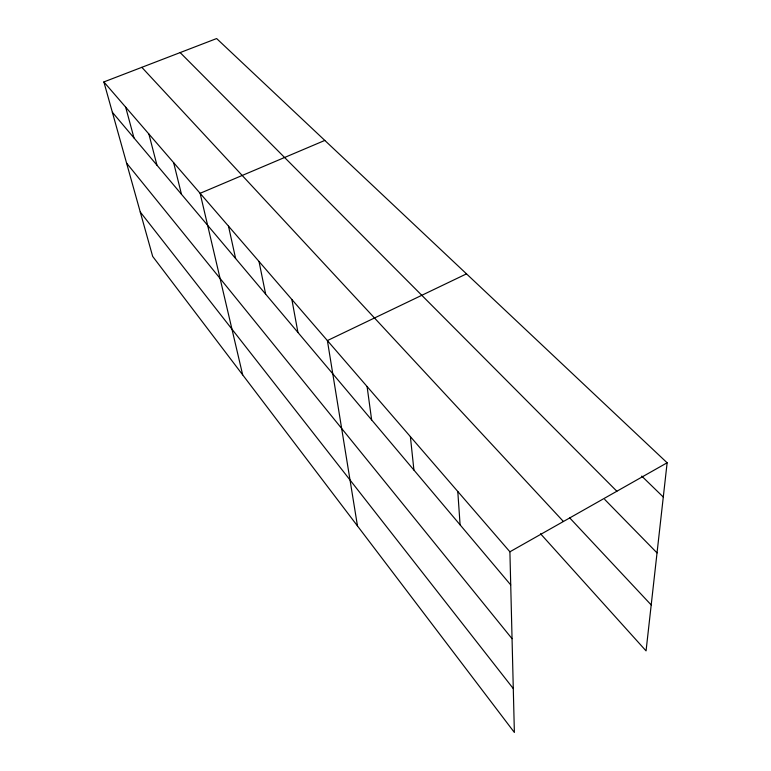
<?xml version="1.0" encoding="UTF-8"?>
<svg xmlns="http://www.w3.org/2000/svg" width="771" height="771" viewBox="0 0 771 771"><rect width="100%" height="100%" fill="white"/><g stroke="black" fill="none" stroke-linecap="round" stroke-linejoin="round"><path stroke-width="1.16" d="M103.873 81.928L509.901 551.795L514.373 732.45L152.677 256.415L103.873 81.928L216.632 38.55L667.127 462.783L646.059 650.888L540.529 533.754M509.901 551.795L667.127 462.783M466.513 273.859L327.386 340.58L357.484 525.967M324.813 140.428L200.123 193.309L242.672 374.86M641.732 476.092L663.291 497.044M180.154 52.582L616.858 491.243M604.705 499.444L657.037 552.903M569.615 517.794L651.206 604.956M141.825 67.328L563.418 521.495M112.364 112.277L510.72 584.919M126.569 163.076L512.05 638.696M140.245 211.977L513.284 688.599M125.663 107.15L133.981 137.922M148.87 134.009L156.966 165.196M173.639 162.662L181.464 194.263M228.505 226.163L235.618 258.516M259.008 261.456L265.648 294.146M291.872 299.485L297.943 332.465M367.092 386.531L371.641 419.906M410.384 436.637L413.921 470.069M457.791 491.493L460.094 524.849"/></g></svg>
